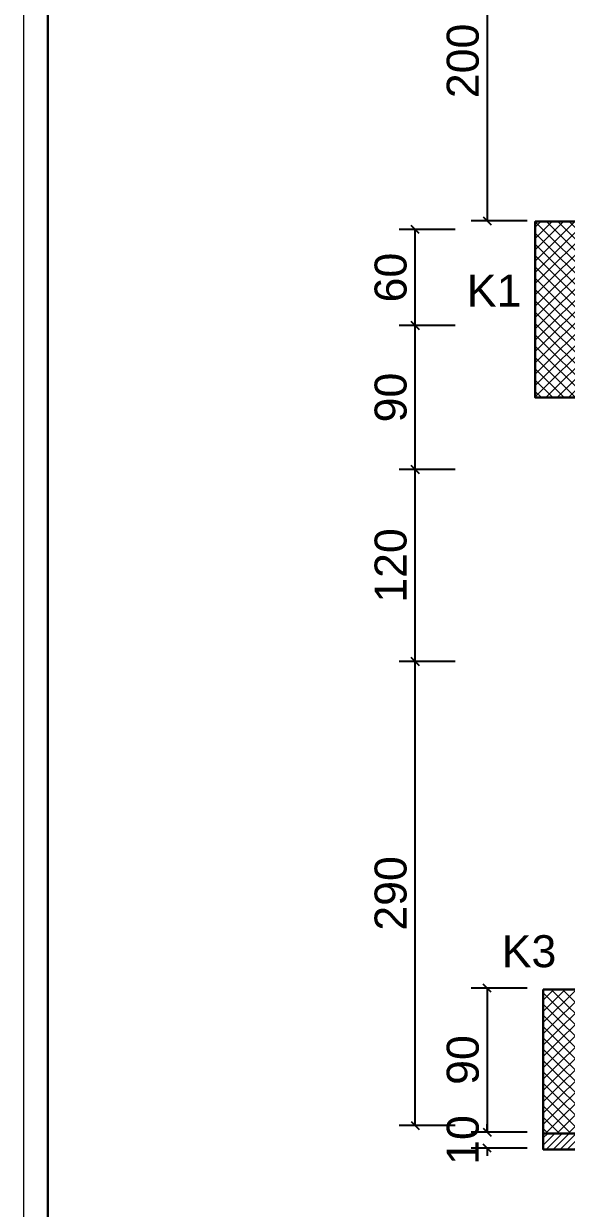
# Model space of a CAD drawing. Header units: millimetres. Extents: x -10 to 1564, y -8 to 383.
# Drawn here: x -10.43 to -3.65, y -0.82 to 13.99 of the extents above; entities that cross this region are included whole.
import ezdxf
from ezdxf.enums import TextEntityAlignment as Align

# ---------------------------------------------------------------- set-up
doc = ezdxf.new("R2010")
doc.units = ezdxf.units.MM
doc.header["$MEASUREMENT"] = 0
doc.layers.get('0').update_dxf_attribs({"lineweight": 5})
for name, color, linetype, lineweight in [('ars', 11, 'Continuous', 0), ('KOL', 1, 'Continuous', 30), ('KOP', 7, 'Continuous', 20), ('KOP GARIS', 1, 'Continuous', 30), ('not', 7, 'Continuous', 20), ('U', 6, 'Continuous', 20)]:
    doc.layers.add(name, color=color, linetype=linetype, lineweight=lineweight)
doc.styles.add('BOLD', font='arial.ttf')
doc.styles.get("Standard").update_dxf_attribs({"font": 'arial.ttf'})
doc.dimstyles.new('SK-50', dxfattribs={"dimscale": 0, "dimtxt": 0.4, "dimasz": 0.1, "dimexe": 0.2, "dimexo": 0, "dimgap": 0.1, "dimtad": 1, "dimdec": 0, "dimlfac": 50, "dimzin": 0, "dimdsep": 46, "dimtxsty": 'Standard', "dimblk": 'OBLIQUE', "dimcen": 0.09, "dimclrd": 256, "dimclre": 256, "dimclrt": 256, "dimadec": 0, "dimazin": 0, "dimtfac": 1, "dimtdec": 0, "dimtofl": 0, "dimtmove": 0, "dimatfit": 3, "dimldrblk": 'OBLIQUE', "dimfxl": 0, "dimtolj": 1, "dimtzin": 0, "dimarcsym": 0})

# ---------------------------------------------------------------- blocks, each defined once
blk = doc.blocks.new('k1')
at = {"layer": 'ars'}
h = blk.add_hatch(dxfattribs=at)
h.set_pattern_fill('_USER', color=256, scale=0.05, angle=45, double=1, pattern_type=0)
h.set_pattern_definition([(45, (-0.05, -5.15), (-0.03535534, 0.03535534), []), (135, (-0.05, -5.15), (-0.03535534, -0.03535534), [])])
h.paths.add_polyline_path([(-0.3, -0.55), (0.3, -0.55), (0.3, 0.55), (-0.3, 0.55)])
at = {"layer": 'KOL'}
blk.add_lwpolyline([(-0.3, -0.55), (0.3, -0.55), (0.3, 0.55), (-0.3, 0.55)], close=True, dxfattribs=at)
blk = doc.blocks.new('k3')
at = {"layer": 'ars'}
h = blk.add_hatch(dxfattribs=at)
h.set_pattern_fill('_USER', color=256, scale=0.05, angle=45, double=1, pattern_type=0)
h.set_pattern_definition([(45, (0, -5.05), (-0.03535534, 0.03535534), []), (135, (0, -5.05), (-0.03535534, -0.03535534), [])])
h.paths.add_polyline_path([(-0.25, -0.45), (0.25, -0.45), (0.25, 0.45), (-0.25, 0.45)])
at = {"layer": 'KOL'}
blk.add_lwpolyline([(-0.25, -0.45), (0.25, -0.45), (0.25, 0.45), (-0.25, 0.45)], close=True, dxfattribs=at)
blk = doc.blocks.new('_Oblique')
at = {"color": 0, "linetype": 'ByBlock', "lineweight": -2}
blk.add_line((-0.5, -0.5), (0.5, 0.5), dxfattribs=at)
blk = doc.blocks.new('*D227')
at = {"layer": 'Defpoints', "color": 0}
for p in [(-4.635, 0.131), (-4.135, 0.131), (-4.135, -0.069)]:
    blk.add_point(p, dxfattribs=at)
at = {"layer": 'U', "lineweight": -2}
for p, q in [((-4.635, 0.131), (-4.635, 0.231)), ((-4.135, 0.131), (-4.835, 0.131)), ((-4.135, -0.069), (-4.835, -0.069)), ((-4.635, -0.069), (-4.635, -0.169))]:
    blk.add_line(p, q, dxfattribs=at)
at = {"layer": 'U', "lineweight": -2, "xscale": 0.1, "yscale": 0.1, "zscale": 0.1}
for p, rotation in [((-4.635, 0.131), 270), ((-4.635, -0.069), 90)]:
    blk.add_blockref('_Oblique', p, dxfattribs=dict(at, rotation=rotation))
at = {"layer": 'U', "insert": (-4.939, 0.031), "char_height": 0.4, "attachment_point": 5, "rotation": 90}
blk.add_mtext('\\A1;10', dxfattribs=at)
blk = doc.blocks.new('*D233')
at = {"layer": 'Defpoints', "color": 0}
for p in [(-4.135, 1.931), (-4.635, 0.131), (-4.135, 0.131)]:
    blk.add_point(p, dxfattribs=at)
at = {"layer": 'U', "lineweight": -2}
for p, q in [((-4.135, 1.931), (-4.835, 1.931)), ((-4.635, 1.931), (-4.635, 0.131)), ((-4.135, 0.131), (-4.835, 0.131))]:
    blk.add_line(p, q, dxfattribs=at)
at = {"layer": 'U', "lineweight": -2, "xscale": 0.1, "yscale": 0.1, "zscale": 0.1}
for p, rotation in [((-4.635, 1.931), 90), ((-4.635, 0.131), 270)]:
    blk.add_blockref('_Oblique', p, dxfattribs=dict(at, rotation=rotation))
at = {"layer": 'U', "insert": (-4.939, 1.031), "char_height": 0.4, "attachment_point": 5, "rotation": 90}
blk.add_mtext('\\A1;90', dxfattribs=at)
blk = doc.blocks.new('*D234')
at = {"layer": 'Defpoints', "color": 0}
for p in [(-5.537, 11.414), (-5.037, 11.414), (-5.037, 10.214)]:
    blk.add_point(p, dxfattribs=at)
at = {"layer": 'U', "lineweight": -2}
for p, q in [((-5.037, 11.414), (-5.737, 11.414)), ((-5.537, 10.214), (-5.537, 11.414)), ((-5.037, 10.214), (-5.737, 10.214))]:
    blk.add_line(p, q, dxfattribs=at)
at = {"layer": 'U', "lineweight": -2, "xscale": 0.1, "yscale": 0.1, "zscale": 0.1}
for p, rotation in [((-5.537, 11.414), 90), ((-5.537, 10.214), 270)]:
    blk.add_blockref('_Oblique', p, dxfattribs=dict(at, rotation=rotation))
at = {"layer": 'U', "insert": (-5.841, 10.814), "char_height": 0.4, "attachment_point": 5, "rotation": 90}
blk.add_mtext('\\A1;60', dxfattribs=at)
blk = doc.blocks.new('*D235')
at = {"layer": 'Defpoints', "color": 0}
for p in [(-5.537, 6.014), (-5.037, 6.014), (-5.037, 0.214)]:
    blk.add_point(p, dxfattribs=at)
at = {"layer": 'U', "lineweight": -2}
for p, q in [((-5.037, 6.014), (-5.737, 6.014)), ((-5.537, 0.214), (-5.537, 6.014)), ((-5.037, 0.214), (-5.737, 0.214))]:
    blk.add_line(p, q, dxfattribs=at)
at = {"layer": 'U', "lineweight": -2, "xscale": 0.1, "yscale": 0.1, "zscale": 0.1}
for p, rotation in [((-5.537, 6.014), 90), ((-5.537, 0.214), 270)]:
    blk.add_blockref('_Oblique', p, dxfattribs=dict(at, rotation=rotation))
at = {"layer": 'U', "insert": (-5.841, 3.114), "char_height": 0.4, "attachment_point": 5, "rotation": 90}
blk.add_mtext('\\A1;290', dxfattribs=at)
blk = doc.blocks.new('*D236')
at = {"layer": 'Defpoints', "color": 0}
for p in [(-4.135, 15.523), (-4.635, 11.523), (-4.135, 11.523)]:
    blk.add_point(p, dxfattribs=at)
at = {"layer": 'U', "lineweight": -2}
for p, q in [((-4.135, 15.523), (-4.835, 15.523)), ((-4.635, 15.523), (-4.635, 11.523)), ((-4.135, 11.523), (-4.835, 11.523))]:
    blk.add_line(p, q, dxfattribs=at)
at = {"layer": 'U', "lineweight": -2, "xscale": 0.1, "yscale": 0.1, "zscale": 0.1}
for p, rotation in [((-4.635, 15.523), 90), ((-4.635, 11.523), 270)]:
    blk.add_blockref('_Oblique', p, dxfattribs=dict(at, rotation=rotation))
at = {"layer": 'U', "insert": (-4.939, 13.523), "char_height": 0.4, "attachment_point": 5, "rotation": 90}
blk.add_mtext('\\A1;200', dxfattribs=at)
blk = doc.blocks.new('*D256')
at = {"layer": 'Defpoints', "color": 0}
for p in [(-5.537, 10.214), (-5.037, 10.214), (-5.037, 8.414)]:
    blk.add_point(p, dxfattribs=at)
at = {"layer": 'U', "lineweight": -2}
for p, q in [((-5.037, 10.214), (-5.737, 10.214)), ((-5.537, 8.414), (-5.537, 10.214)), ((-5.037, 8.414), (-5.737, 8.414))]:
    blk.add_line(p, q, dxfattribs=at)
at = {"layer": 'U', "lineweight": -2, "xscale": 0.1, "yscale": 0.1, "zscale": 0.1}
for p, rotation in [((-5.537, 10.214), 90), ((-5.537, 8.414), 270)]:
    blk.add_blockref('_Oblique', p, dxfattribs=dict(at, rotation=rotation))
at = {"layer": 'U', "insert": (-5.841, 9.314), "char_height": 0.4, "attachment_point": 5, "rotation": 90}
blk.add_mtext('\\A1;90', dxfattribs=at)
blk = doc.blocks.new('*D257')
at = {"layer": 'Defpoints', "color": 0}
for p in [(-5.537, 8.414), (-5.037, 8.414), (-5.037, 6.014)]:
    blk.add_point(p, dxfattribs=at)
at = {"layer": 'U', "lineweight": -2}
for p, q in [((-5.037, 8.414), (-5.737, 8.414)), ((-5.537, 6.014), (-5.537, 8.414)), ((-5.037, 6.014), (-5.737, 6.014))]:
    blk.add_line(p, q, dxfattribs=at)
at = {"layer": 'U', "lineweight": -2, "xscale": 0.1, "yscale": 0.1, "zscale": 0.1}
for p, rotation in [((-5.537, 8.414), 90), ((-5.537, 6.014), 270)]:
    blk.add_blockref('_Oblique', p, dxfattribs=dict(at, rotation=rotation))
at = {"layer": 'U', "insert": (-5.841, 7.214), "char_height": 0.4, "attachment_point": 5, "rotation": 90}
blk.add_mtext('\\A1;120', dxfattribs=at)
blk = doc.blocks.new('KOP A3 DED')
blk.add_lwpolyline([(-21, 29.697), (21, 29.697), (21, 0), (-21, 0), (-21, 29.697)])
at = {"layer": 'KOP GARIS'}
blk.add_lwpolyline([(-20.8, 29.497), (20.8, 29.497), (20.8, 0.2), (-20.8, 0.2)], close=True, dxfattribs=at)
at = {"layer": 'KOP', "style": 'BOLD'}
for tag, p in [('JUDUL1', (15.9445, 4.0923)), ('JUDUL2', (15.9445, 3.7473)), ('JUDUL3', (15.9445, 3.4272)), ('NO', (17.2146, 1.1006)), ('REFF', (17.207, 0.7266)), ('FILE', (17.1894, 0.3359))]:
    blk.add_attdef(tag, p, '', height=0.12, dxfattribs=at)
for tag, p in [('SCALE1', (18.1706, 1.9482)), ('NAME', (16.3626, 1.7379)), ('SCALE2', (18.1692, 1.7325)), ('DATE', (19.9002, 1.7571)), ('SCALE3', (18.17, 1.521))]:
    blk.add_attdef(tag, text='', height=0.12, dxfattribs=at).set_placement(p, align=Align.MIDDLE_CENTER)

msp = doc.modelspace()

# ---------------------------------------------------------------- hatches: boundary and pattern name
at = {"layer": 'ars'}
h = msp.add_hatch(dxfattribs=at)
h.set_pattern_fill('ANSI31', color=256, scale=0.5, angle=180, style=0)
h.set_pattern_definition([(225, (-974.792275, 765.32319), (0.0441941738, -0.0441941738), [])])
h.paths.add_polyline_path([(-3.935, 0.114), (-3.335, 0.114), (-3.335, -0.086), (-3.935, -0.086)])

# ---------------------------------------------------------------- linework, layer by layer
at = {"layer": 'KOL'}
msp.add_lwpolyline([(-3.335, 0.114), (-3.935, 0.114), (-3.935, -0.086), (-3.335, -0.086)], close=True, dxfattribs=at)

# ---------------------------------------------------------------- block references
at = {"xscale": 1.5, "yscale": 1.5, "zscale": 1.5}
msp.add_blockref('KOP A3 DED', (21.07, -8.284), dxfattribs=at)
at = {"layer": 'KOL', "xscale": -2, "yscale": 2, "zscale": 2}
msp.add_blockref('k1', (-3.435, 10.414), dxfattribs=at)
at = {"layer": 'KOL', "xscale": -2, "yscale": 2, "zscale": 2, "rotation": 180}
msp.add_blockref('k3', (-3.435, 1.014), dxfattribs=at)

# ---------------------------------------------------------------- texts
at = {"layer": 'not', "char_height": 0.4}
for s, insert, attachment_point in [('\\pi0.1037;K1', (-4.995, 10.851), 1), ('\\pi0.065093;K3', (-4.52, 2.186), 7)]:
    msp.add_mtext_dynamic_manual_height_columns(s, width=0.74738, gutter_width=1, heights=[0], dxfattribs=dict(at, insert=insert, attachment_point=attachment_point))

# ---------------------------------------------------------------- dimensions: what is measured, and where the dimension line sits
at = {"layer": 'U'}
for base, p1, p2, angle, picture, middle in [((-4.635, 11.523), (-4.135, 15.523), (-4.135, 11.523), 270, '*D236', (-4.635, 13.523)), ((-5.537, 11.414), (-5.037, 10.214), (-5.037, 11.414), 90, '*D234', (-5.537, 10.814)), ((-5.537, 10.214), (-5.037, 8.414), (-5.037, 10.214), 90, '*D256', (-5.537, 9.314)), ((-5.537, 8.414), (-5.037, 6.014), (-5.037, 8.414), 90, '*D257', (-5.537, 7.214)), ((-5.537, 6.014), (-5.037, 0.214), (-5.037, 6.014), 90, '*D235', (-5.537, 3.114)), ((-4.635, 0.131), (-4.135, 1.931), (-4.135, 0.131), 270, '*D233', (-4.635, 1.031)), ((-4.635, 0.131), (-4.135, -0.069), (-4.135, 0.131), 90, '*D227', (-4.635, 0.031))]:
    dim = msp.add_linear_dim(base=base, p1=p1, p2=p2, angle=angle, dimstyle='SK-50', override={"dimscale": 1}, dxfattribs=at)
    dim.commit()
    dim.dimension.update_dxf_attribs({"geometry": picture, "text_midpoint": middle, "dimtype": 160})

doc.saveas('drawing.dxf')
